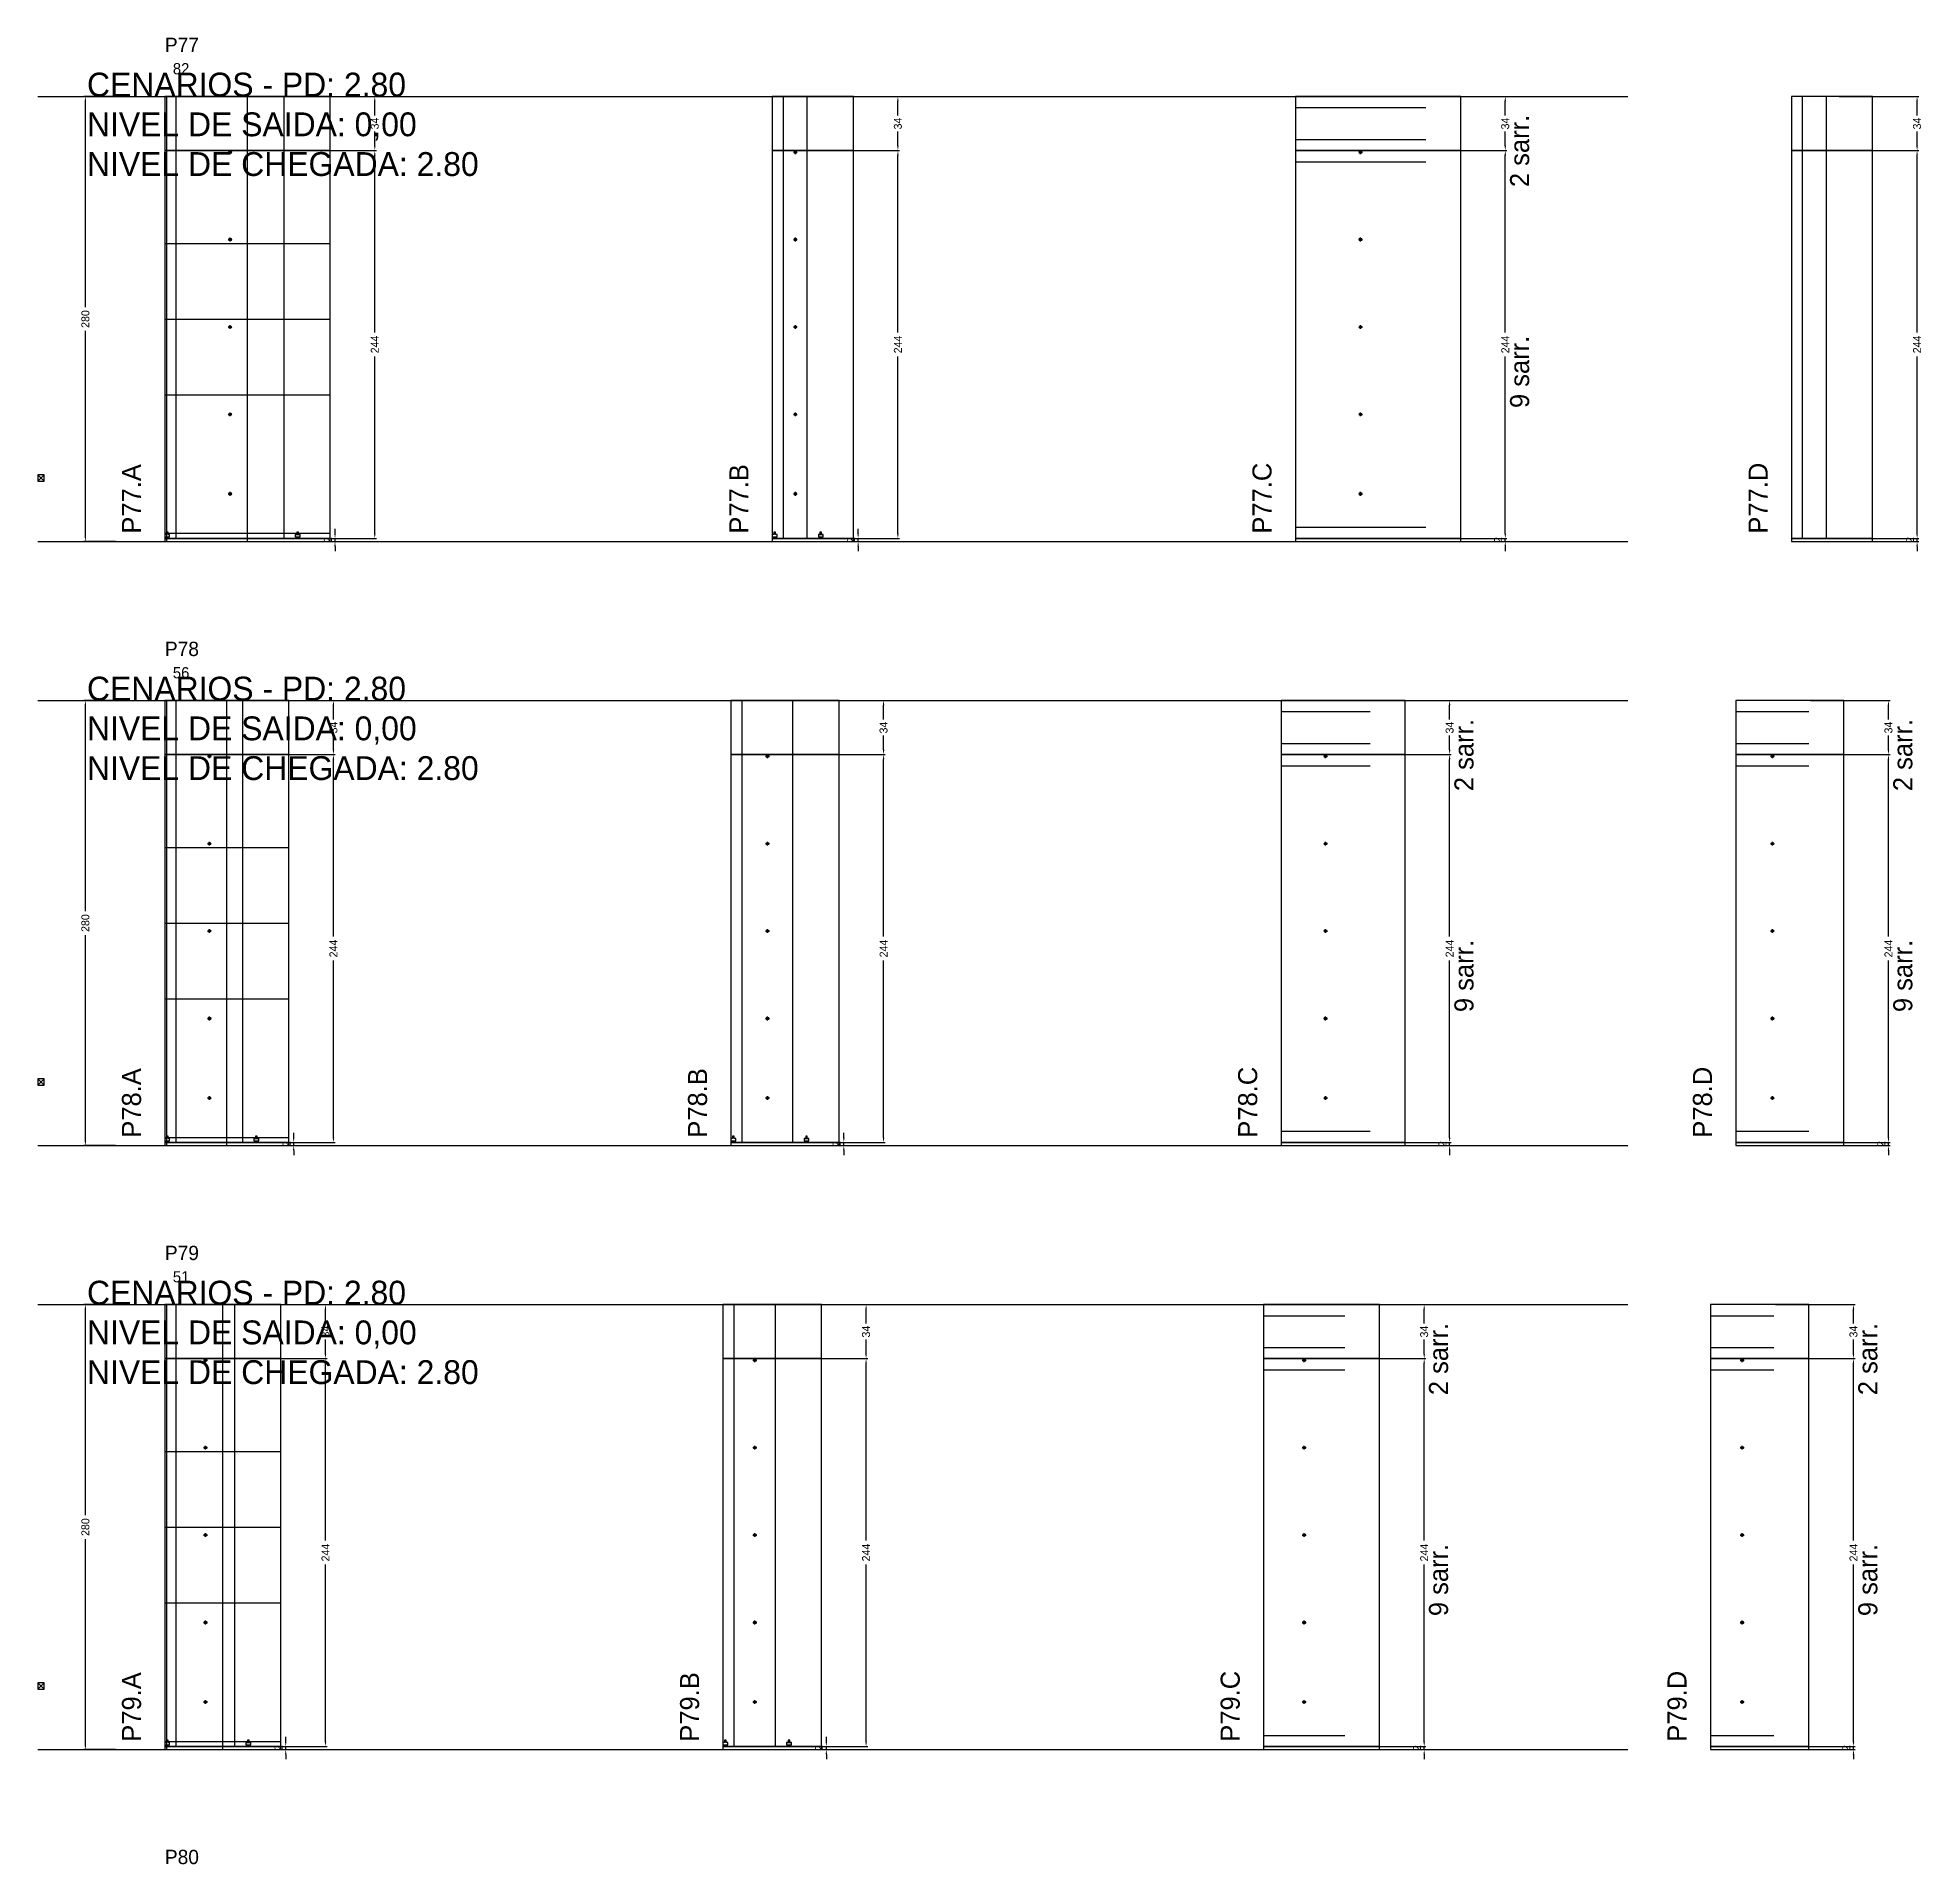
# Model space of a CAD drawing. Header units: centimetres. Extents: x -10500 to 4121, y -45226 to 295.
# Drawn here: x -7000 to -5815, y -13752 to -12603 of the extents above; entities that cross this region are included whole.
import ezdxf

# ---------------------------------------------------------------- set-up
doc = ezdxf.new("R2010")
doc.units = ezdxf.units.CM
doc.linetypes.add('DASHED', pattern=[2, -2])
for name, color, linetype in [('CHAPA', 140, 'Continuous'), ('COTA', 241, 'Continuous'), ('COTAS FURACAO', 16, 'Continuous'), ('Madeira', 30, 'Continuous'), ('MEIO_PONT', 160, 'Continuous'), ('NOMENCLATURA', 7, 'Continuous'), ('Nível', 160, 'Continuous'), ('Painéis', 200, 'Continuous'), ('Perfil Metálico', 150, 'Continuous'), ('SARR_2.2x7', 40, 'Continuous'), ('SARRAFO DE PRESSAO', 200, 'Continuous'), ('texto', 7, 'Continuous'), ('TEXTO_GERAL', 7, 'Continuous')]:
    doc.layers.add(name, color=color, linetype=linetype)
doc.dimstyles.new('PAINEL-NOVA', dxfattribs={"dimtxt": 5, "dimasz": 3, "dimexe": 1, "dimexo": 1, "dimgap": 1, "dimtad": 1, "dimcen": 2.5, "dimazin": 3, "dimtfac": 1, "dimtmove": 0, "dimatfit": 3})

# ---------------------------------------------------------------- blocks, each defined once
blk = doc.blocks.new('_CLOSEDFILLED')
at = {"color": 0, "linetype": 'BYBLOCK'}
blk.add_solid([(-1, 0.16), (0, 0), (-1, -0.16)], dxfattribs=at)
blk = doc.blocks.new('*D859')
for p, q in [((-6951, -12640), (-6971, -12640)), ((-6970, -12772.5), (-6970, -12643)), ((-6970, -12917), (-6970, -12787.5)), ((-6951, -12920), (-6971, -12920))]:
    blk.add_line(p, q)
at = {"layer": 'Defpoints'}
for p in [(-6950, -12640), (-6970, -12920), (-6950, -12920)]:
    blk.add_point(p, dxfattribs=at)
at = {"layer": 'COTA', "xscale": 3, "yscale": 3}
for p, rotation in [((-6970, -12640), 90), ((-6970, -12920), 270)]:
    blk.add_blockref('_CLOSEDFILLED', p, dxfattribs=dict(at, rotation=rotation))
at = {"layer": 'COTA', "insert": (-6970, -12780), "char_height": 5, "attachment_point": 5, "rotation": 90}
blk.add_mtext('280', dxfattribs=at)
blk = doc.blocks.new('MULDURA')
at = {"layer": 'Paineis'}
for p, q in [((0, 0), (4, 4)), ((4, 0), (0, 4))]:
    blk.add_line(p, q, dxfattribs=at)
blk.add_lwpolyline([(0, 0), (4, 0), (4, 4), (0, 4)], close=True, dxfattribs=at)
blk = doc.blocks.new('*D861')
for p, q in [((-6837, -12674), (-6787, -12674)), ((-6788, -12788.5), (-6788, -12677)), ((-6788, -12915), (-6788, -12803.5)), ((-6837, -12918), (-6787, -12918))]:
    blk.add_line(p, q)
at = {"layer": 'Defpoints'}
for p in [(-6838, -12674), (-6838, -12918), (-6788, -12918)]:
    blk.add_point(p, dxfattribs=at)
at = {"layer": 'COTA', "xscale": 3, "yscale": 3}
for p, rotation in [((-6788, -12674), 90), ((-6788, -12918), 270)]:
    blk.add_blockref('_CLOSEDFILLED', p, dxfattribs=dict(at, rotation=rotation))
at = {"layer": 'COTA', "insert": (-6788, -12796), "char_height": 5, "attachment_point": 5, "rotation": 90}
blk.add_mtext('244', dxfattribs=at)
blk = doc.blocks.new('*D862')
for p, q in [((-6837, -12640), (-6787, -12640)), ((-6788, -12652), (-6788, -12643)), ((-6788, -12671), (-6788, -12662)), ((-6837, -12674), (-6787, -12674))]:
    blk.add_line(p, q)
at = {"layer": 'Defpoints'}
for p in [(-6838, -12640), (-6838, -12674), (-6788, -12674)]:
    blk.add_point(p, dxfattribs=at)
at = {"layer": 'COTA', "xscale": 3, "yscale": 3}
for p, rotation in [((-6788, -12640), 90), ((-6788, -12674), 270)]:
    blk.add_blockref('_CLOSEDFILLED', p, dxfattribs=dict(at, rotation=rotation))
at = {"layer": 'COTA', "insert": (-6788, -12657), "char_height": 5, "attachment_point": 5, "rotation": 90}
blk.add_mtext('34', dxfattribs=at)
blk = doc.blocks.new('SLIPTEE')
at = {"layer": 'Paineis'}
blk.add_lwpolyline([(0, 0), (3, 0), (3, 1.5), (2, 1.5), (2, 3), (1, 3), (1, 1.5), (0, 1.5)], close=True, dxfattribs=at)
blk = doc.blocks.new('SLIPTDD')
at = {"layer": 'Paineis'}
blk.add_line((0, 1.5), (3, 1.5), dxfattribs=at)
blk.add_lwpolyline([(0, 0), (3, 0), (3, 1.5), (2, 1.5), (2, 3), (1, 3), (1, 1.5), (0, 1.5)], close=True, dxfattribs=at)
blk = doc.blocks.new('furacao')
at = {"layer": 'COTAS FURACAO'}
for p, q in [((-1.2, 0), (1.2, 0)), ((0, -1.2), (0, 1.2))]:
    blk.add_line(p, q, dxfattribs=at)
blk.add_circle((0, 0), 0.8, dxfattribs=at)
blk = doc.blocks.new('*D864')
for p, q in [((-6508, -12674), (-6458, -12674)), ((-6459, -12788.5), (-6459, -12677)), ((-6459, -12915), (-6459, -12803.5)), ((-6508, -12918), (-6458, -12918))]:
    blk.add_line(p, q)
at = {"layer": 'Defpoints'}
for p in [(-6509, -12674), (-6509, -12918), (-6459, -12918)]:
    blk.add_point(p, dxfattribs=at)
at = {"layer": 'COTA', "xscale": 3, "yscale": 3}
for p, rotation in [((-6459, -12674), 90), ((-6459, -12918), 270)]:
    blk.add_blockref('_CLOSEDFILLED', p, dxfattribs=dict(at, rotation=rotation))
at = {"layer": 'COTA', "insert": (-6459, -12796), "char_height": 5, "attachment_point": 5, "rotation": 90}
blk.add_mtext('244', dxfattribs=at)
blk = doc.blocks.new('*D865')
for p, q in [((-6508, -12640), (-6458, -12640)), ((-6459, -12652), (-6459, -12643)), ((-6459, -12671), (-6459, -12662)), ((-6508, -12674), (-6458, -12674))]:
    blk.add_line(p, q)
at = {"layer": 'Defpoints'}
for p in [(-6509, -12640), (-6509, -12674), (-6459, -12674)]:
    blk.add_point(p, dxfattribs=at)
at = {"layer": 'COTA', "xscale": 3, "yscale": 3}
for p, rotation in [((-6459, -12640), 90), ((-6459, -12674), 270)]:
    blk.add_blockref('_CLOSEDFILLED', p, dxfattribs=dict(at, rotation=rotation))
at = {"layer": 'COTA', "insert": (-6459, -12657), "char_height": 5, "attachment_point": 5, "rotation": 90}
blk.add_mtext('34', dxfattribs=at)
blk = doc.blocks.new('*D867')
for p, q in [((-6126, -12674), (-6076, -12674)), ((-6077, -12788.5), (-6077, -12677)), ((-6077, -12915), (-6077, -12803.5)), ((-6126, -12918), (-6076, -12918))]:
    blk.add_line(p, q)
at = {"layer": 'Defpoints'}
for p in [(-6127, -12674), (-6127, -12918), (-6077, -12918)]:
    blk.add_point(p, dxfattribs=at)
at = {"layer": 'COTA', "xscale": 3, "yscale": 3}
for p, rotation in [((-6077, -12674), 90), ((-6077, -12918), 270)]:
    blk.add_blockref('_CLOSEDFILLED', p, dxfattribs=dict(at, rotation=rotation))
at = {"layer": 'COTA', "insert": (-6077, -12796), "char_height": 5, "attachment_point": 5, "rotation": 90}
blk.add_mtext('244', dxfattribs=at)
blk = doc.blocks.new('*D868')
for p, q in [((-6126, -12640), (-6076, -12640)), ((-6077, -12652), (-6077, -12643)), ((-6077, -12671), (-6077, -12662)), ((-6126, -12674), (-6076, -12674))]:
    blk.add_line(p, q)
at = {"layer": 'Defpoints'}
for p in [(-6127, -12640), (-6127, -12674), (-6077, -12674)]:
    blk.add_point(p, dxfattribs=at)
at = {"layer": 'COTA', "xscale": 3, "yscale": 3}
for p, rotation in [((-6077, -12640), 90), ((-6077, -12674), 270)]:
    blk.add_blockref('_CLOSEDFILLED', p, dxfattribs=dict(at, rotation=rotation))
at = {"layer": 'COTA', "insert": (-6077, -12657), "char_height": 5, "attachment_point": 5, "rotation": 90}
blk.add_mtext('34', dxfattribs=at)
blk = doc.blocks.new('*D870')
for p, q in [((-5867, -12674), (-5817, -12674)), ((-5818, -12788.5), (-5818, -12677)), ((-5818, -12915), (-5818, -12803.5)), ((-5867, -12918), (-5817, -12918))]:
    blk.add_line(p, q)
at = {"layer": 'Defpoints'}
for p in [(-5868, -12674), (-5868, -12918), (-5818, -12918)]:
    blk.add_point(p, dxfattribs=at)
at = {"layer": 'COTA', "xscale": 3, "yscale": 3}
for p, rotation in [((-5818, -12674), 90), ((-5818, -12918), 270)]:
    blk.add_blockref('_CLOSEDFILLED', p, dxfattribs=dict(at, rotation=rotation))
at = {"layer": 'COTA', "insert": (-5818, -12796), "char_height": 5, "attachment_point": 5, "rotation": 90}
blk.add_mtext('244', dxfattribs=at)
blk = doc.blocks.new('*D871')
for p, q in [((-5867, -12640), (-5817, -12640)), ((-5818, -12652), (-5818, -12643)), ((-5818, -12671), (-5818, -12662)), ((-5867, -12674), (-5817, -12674))]:
    blk.add_line(p, q)
at = {"layer": 'Defpoints'}
for p in [(-5868, -12640), (-5868, -12674), (-5818, -12674)]:
    blk.add_point(p, dxfattribs=at)
at = {"layer": 'COTA', "xscale": 3, "yscale": 3}
for p, rotation in [((-5818, -12640), 90), ((-5818, -12674), 270)]:
    blk.add_blockref('_CLOSEDFILLED', p, dxfattribs=dict(at, rotation=rotation))
at = {"layer": 'COTA', "insert": (-5818, -12657), "char_height": 5, "attachment_point": 5, "rotation": 90}
blk.add_mtext('34', dxfattribs=at)
blk = doc.blocks.new('*D885')
for p, q in [((-6951, -13020), (-6971, -13020)), ((-6970, -13152.5), (-6970, -13023)), ((-6970, -13297), (-6970, -13167.5)), ((-6951, -13300), (-6971, -13300))]:
    blk.add_line(p, q)
at = {"layer": 'Defpoints'}
for p in [(-6950, -13020), (-6970, -13300), (-6950, -13300)]:
    blk.add_point(p, dxfattribs=at)
at = {"layer": 'COTA', "xscale": 3, "yscale": 3}
for p, rotation in [((-6970, -13020), 90), ((-6970, -13300), 270)]:
    blk.add_blockref('_CLOSEDFILLED', p, dxfattribs=dict(at, rotation=rotation))
at = {"layer": 'COTA', "insert": (-6970, -13160), "char_height": 5, "attachment_point": 5, "rotation": 90}
blk.add_mtext('280', dxfattribs=at)
blk = doc.blocks.new('*D887')
for p, q in [((-6863, -13054), (-6813, -13054)), ((-6814, -13168.5), (-6814, -13057)), ((-6814, -13295), (-6814, -13183.5)), ((-6863, -13298), (-6813, -13298))]:
    blk.add_line(p, q)
at = {"layer": 'Defpoints'}
for p in [(-6864, -13054), (-6864, -13298), (-6814, -13298)]:
    blk.add_point(p, dxfattribs=at)
at = {"layer": 'COTA', "xscale": 3, "yscale": 3}
for p, rotation in [((-6814, -13054), 90), ((-6814, -13298), 270)]:
    blk.add_blockref('_CLOSEDFILLED', p, dxfattribs=dict(at, rotation=rotation))
at = {"layer": 'COTA', "insert": (-6814, -13176), "char_height": 5, "attachment_point": 5, "rotation": 90}
blk.add_mtext('244', dxfattribs=at)
blk = doc.blocks.new('*D888')
for p, q in [((-6863, -13020), (-6813, -13020)), ((-6814, -13032), (-6814, -13023)), ((-6814, -13051), (-6814, -13042)), ((-6863, -13054), (-6813, -13054))]:
    blk.add_line(p, q)
at = {"layer": 'Defpoints'}
for p in [(-6864, -13020), (-6864, -13054), (-6814, -13054)]:
    blk.add_point(p, dxfattribs=at)
at = {"layer": 'COTA', "xscale": 3, "yscale": 3}
for p, rotation in [((-6814, -13020), 90), ((-6814, -13054), 270)]:
    blk.add_blockref('_CLOSEDFILLED', p, dxfattribs=dict(at, rotation=rotation))
at = {"layer": 'COTA', "insert": (-6814, -13037), "char_height": 5, "attachment_point": 5, "rotation": 90}
blk.add_mtext('34', dxfattribs=at)
blk = doc.blocks.new('*D890')
for p, q in [((-6517, -13054), (-6467, -13054)), ((-6468, -13168.5), (-6468, -13057)), ((-6468, -13295), (-6468, -13183.5)), ((-6517, -13298), (-6467, -13298))]:
    blk.add_line(p, q)
at = {"layer": 'Defpoints'}
for p in [(-6518, -13054), (-6518, -13298), (-6468, -13298)]:
    blk.add_point(p, dxfattribs=at)
at = {"layer": 'COTA', "xscale": 3, "yscale": 3}
for p, rotation in [((-6468, -13054), 90), ((-6468, -13298), 270)]:
    blk.add_blockref('_CLOSEDFILLED', p, dxfattribs=dict(at, rotation=rotation))
at = {"layer": 'COTA', "insert": (-6468, -13176), "char_height": 5, "attachment_point": 5, "rotation": 90}
blk.add_mtext('244', dxfattribs=at)
blk = doc.blocks.new('*D891')
for p, q in [((-6517, -13020), (-6467, -13020)), ((-6468, -13032), (-6468, -13023)), ((-6468, -13051), (-6468, -13042)), ((-6517, -13054), (-6467, -13054))]:
    blk.add_line(p, q)
at = {"layer": 'Defpoints'}
for p in [(-6518, -13020), (-6518, -13054), (-6468, -13054)]:
    blk.add_point(p, dxfattribs=at)
at = {"layer": 'COTA', "xscale": 3, "yscale": 3}
for p, rotation in [((-6468, -13020), 90), ((-6468, -13054), 270)]:
    blk.add_blockref('_CLOSEDFILLED', p, dxfattribs=dict(at, rotation=rotation))
at = {"layer": 'COTA', "insert": (-6468, -13037), "char_height": 5, "attachment_point": 5, "rotation": 90}
blk.add_mtext('34', dxfattribs=at)
blk = doc.blocks.new('*D893')
for p, q in [((-6161, -13054), (-6111, -13054)), ((-6112, -13168.5), (-6112, -13057)), ((-6112, -13295), (-6112, -13183.5)), ((-6161, -13298), (-6111, -13298))]:
    blk.add_line(p, q)
at = {"layer": 'Defpoints'}
for p in [(-6162, -13054), (-6162, -13298), (-6112, -13298)]:
    blk.add_point(p, dxfattribs=at)
at = {"layer": 'COTA', "xscale": 3, "yscale": 3}
for p, rotation in [((-6112, -13054), 90), ((-6112, -13298), 270)]:
    blk.add_blockref('_CLOSEDFILLED', p, dxfattribs=dict(at, rotation=rotation))
at = {"layer": 'COTA', "insert": (-6112, -13176), "char_height": 5, "attachment_point": 5, "rotation": 90}
blk.add_mtext('244', dxfattribs=at)
blk = doc.blocks.new('*D894')
for p, q in [((-6161, -13020), (-6111, -13020)), ((-6112, -13032), (-6112, -13023)), ((-6112, -13051), (-6112, -13042)), ((-6161, -13054), (-6111, -13054))]:
    blk.add_line(p, q)
at = {"layer": 'Defpoints'}
for p in [(-6162, -13020), (-6162, -13054), (-6112, -13054)]:
    blk.add_point(p, dxfattribs=at)
at = {"layer": 'COTA', "xscale": 3, "yscale": 3}
for p, rotation in [((-6112, -13020), 90), ((-6112, -13054), 270)]:
    blk.add_blockref('_CLOSEDFILLED', p, dxfattribs=dict(at, rotation=rotation))
at = {"layer": 'COTA', "insert": (-6112, -13037), "char_height": 5, "attachment_point": 5, "rotation": 90}
blk.add_mtext('34', dxfattribs=at)
blk = doc.blocks.new('*D896')
for p, q in [((-5885, -13054), (-5835, -13054)), ((-5836, -13168.5), (-5836, -13057)), ((-5836, -13295), (-5836, -13183.5)), ((-5885, -13298), (-5835, -13298))]:
    blk.add_line(p, q)
at = {"layer": 'Defpoints'}
for p in [(-5886, -13054), (-5886, -13298), (-5836, -13298)]:
    blk.add_point(p, dxfattribs=at)
at = {"layer": 'COTA', "xscale": 3, "yscale": 3}
for p, rotation in [((-5836, -13054), 90), ((-5836, -13298), 270)]:
    blk.add_blockref('_CLOSEDFILLED', p, dxfattribs=dict(at, rotation=rotation))
at = {"layer": 'COTA', "insert": (-5836, -13176), "char_height": 5, "attachment_point": 5, "rotation": 90}
blk.add_mtext('244', dxfattribs=at)
blk = doc.blocks.new('*D897')
for p, q in [((-5885, -13020), (-5835, -13020)), ((-5836, -13032), (-5836, -13023)), ((-5836, -13051), (-5836, -13042)), ((-5885, -13054), (-5835, -13054))]:
    blk.add_line(p, q)
at = {"layer": 'Defpoints'}
for p in [(-5886, -13020), (-5886, -13054), (-5836, -13054)]:
    blk.add_point(p, dxfattribs=at)
at = {"layer": 'COTA', "xscale": 3, "yscale": 3}
for p, rotation in [((-5836, -13020), 90), ((-5836, -13054), 270)]:
    blk.add_blockref('_CLOSEDFILLED', p, dxfattribs=dict(at, rotation=rotation))
at = {"layer": 'COTA', "insert": (-5836, -13037), "char_height": 5, "attachment_point": 5, "rotation": 90}
blk.add_mtext('34', dxfattribs=at)
blk = doc.blocks.new('*D911')
for p, q in [((-6951, -13400), (-6971, -13400)), ((-6970, -13532.5), (-6970, -13403)), ((-6970, -13677), (-6970, -13547.5)), ((-6951, -13680), (-6971, -13680))]:
    blk.add_line(p, q)
at = {"layer": 'Defpoints'}
for p in [(-6950, -13400), (-6970, -13680), (-6950, -13680)]:
    blk.add_point(p, dxfattribs=at)
at = {"layer": 'COTA', "xscale": 3, "yscale": 3}
for p, rotation in [((-6970, -13400), 90), ((-6970, -13680), 270)]:
    blk.add_blockref('_CLOSEDFILLED', p, dxfattribs=dict(at, rotation=rotation))
at = {"layer": 'COTA', "insert": (-6970, -13540), "char_height": 5, "attachment_point": 5, "rotation": 90}
blk.add_mtext('280', dxfattribs=at)
blk = doc.blocks.new('*D913')
for p, q in [((-6868, -13434), (-6818, -13434)), ((-6819, -13548.5), (-6819, -13437)), ((-6819, -13675), (-6819, -13563.5)), ((-6868, -13678), (-6818, -13678))]:
    blk.add_line(p, q)
at = {"layer": 'Defpoints'}
for p in [(-6869, -13434), (-6869, -13678), (-6819, -13678)]:
    blk.add_point(p, dxfattribs=at)
at = {"layer": 'COTA', "xscale": 3, "yscale": 3}
for p, rotation in [((-6819, -13434), 90), ((-6819, -13678), 270)]:
    blk.add_blockref('_CLOSEDFILLED', p, dxfattribs=dict(at, rotation=rotation))
at = {"layer": 'COTA', "insert": (-6819, -13556), "char_height": 5, "attachment_point": 5, "rotation": 90}
blk.add_mtext('244', dxfattribs=at)
blk = doc.blocks.new('*D914')
for p, q in [((-6868, -13400), (-6818, -13400)), ((-6819, -13412), (-6819, -13403)), ((-6819, -13431), (-6819, -13422)), ((-6868, -13434), (-6818, -13434))]:
    blk.add_line(p, q)
at = {"layer": 'Defpoints'}
for p in [(-6869, -13400), (-6869, -13434), (-6819, -13434)]:
    blk.add_point(p, dxfattribs=at)
at = {"layer": 'COTA', "xscale": 3, "yscale": 3}
for p, rotation in [((-6819, -13400), 90), ((-6819, -13434), 270)]:
    blk.add_blockref('_CLOSEDFILLED', p, dxfattribs=dict(at, rotation=rotation))
at = {"layer": 'COTA', "insert": (-6819, -13417), "char_height": 5, "attachment_point": 5, "rotation": 90}
blk.add_mtext('34', dxfattribs=at)
blk = doc.blocks.new('*D916')
for p, q in [((-6528, -13434), (-6478, -13434)), ((-6479, -13548.5), (-6479, -13437)), ((-6479, -13675), (-6479, -13563.5)), ((-6528, -13678), (-6478, -13678))]:
    blk.add_line(p, q)
at = {"layer": 'Defpoints'}
for p in [(-6529, -13434), (-6529, -13678), (-6479, -13678)]:
    blk.add_point(p, dxfattribs=at)
at = {"layer": 'COTA', "xscale": 3, "yscale": 3}
for p, rotation in [((-6479, -13434), 90), ((-6479, -13678), 270)]:
    blk.add_blockref('_CLOSEDFILLED', p, dxfattribs=dict(at, rotation=rotation))
at = {"layer": 'COTA', "insert": (-6479, -13556), "char_height": 5, "attachment_point": 5, "rotation": 90}
blk.add_mtext('244', dxfattribs=at)
blk = doc.blocks.new('*D917')
for p, q in [((-6528, -13400), (-6478, -13400)), ((-6479, -13412), (-6479, -13403)), ((-6479, -13431), (-6479, -13422)), ((-6528, -13434), (-6478, -13434))]:
    blk.add_line(p, q)
at = {"layer": 'Defpoints'}
for p in [(-6529, -13400), (-6529, -13434), (-6479, -13434)]:
    blk.add_point(p, dxfattribs=at)
at = {"layer": 'COTA', "xscale": 3, "yscale": 3}
for p, rotation in [((-6479, -13400), 90), ((-6479, -13434), 270)]:
    blk.add_blockref('_CLOSEDFILLED', p, dxfattribs=dict(at, rotation=rotation))
at = {"layer": 'COTA', "insert": (-6479, -13417), "char_height": 5, "attachment_point": 5, "rotation": 90}
blk.add_mtext('34', dxfattribs=at)
blk = doc.blocks.new('*D919')
for p, q in [((-6177, -13434), (-6127, -13434)), ((-6128, -13548.5), (-6128, -13437)), ((-6128, -13675), (-6128, -13563.5)), ((-6177, -13678), (-6127, -13678))]:
    blk.add_line(p, q)
at = {"layer": 'Defpoints'}
for p in [(-6178, -13434), (-6178, -13678), (-6128, -13678)]:
    blk.add_point(p, dxfattribs=at)
at = {"layer": 'COTA', "xscale": 3, "yscale": 3}
for p, rotation in [((-6128, -13434), 90), ((-6128, -13678), 270)]:
    blk.add_blockref('_CLOSEDFILLED', p, dxfattribs=dict(at, rotation=rotation))
at = {"layer": 'COTA', "insert": (-6128, -13556), "char_height": 5, "attachment_point": 5, "rotation": 90}
blk.add_mtext('244', dxfattribs=at)
blk = doc.blocks.new('*D920')
for p, q in [((-6177, -13400), (-6127, -13400)), ((-6128, -13412), (-6128, -13403)), ((-6128, -13431), (-6128, -13422)), ((-6177, -13434), (-6127, -13434))]:
    blk.add_line(p, q)
at = {"layer": 'Defpoints'}
for p in [(-6178, -13400), (-6178, -13434), (-6128, -13434)]:
    blk.add_point(p, dxfattribs=at)
at = {"layer": 'COTA', "xscale": 3, "yscale": 3}
for p, rotation in [((-6128, -13400), 90), ((-6128, -13434), 270)]:
    blk.add_blockref('_CLOSEDFILLED', p, dxfattribs=dict(at, rotation=rotation))
at = {"layer": 'COTA', "insert": (-6128, -13417), "char_height": 5, "attachment_point": 5, "rotation": 90}
blk.add_mtext('34', dxfattribs=at)
blk = doc.blocks.new('*D922')
for p, q in [((-5907, -13434), (-5857, -13434)), ((-5858, -13548.5), (-5858, -13437)), ((-5858, -13675), (-5858, -13563.5)), ((-5907, -13678), (-5857, -13678))]:
    blk.add_line(p, q)
at = {"layer": 'Defpoints'}
for p in [(-5908, -13434), (-5908, -13678), (-5858, -13678)]:
    blk.add_point(p, dxfattribs=at)
at = {"layer": 'COTA', "xscale": 3, "yscale": 3}
for p, rotation in [((-5858, -13434), 90), ((-5858, -13678), 270)]:
    blk.add_blockref('_CLOSEDFILLED', p, dxfattribs=dict(at, rotation=rotation))
at = {"layer": 'COTA', "insert": (-5858, -13556), "char_height": 5, "attachment_point": 5, "rotation": 90}
blk.add_mtext('244', dxfattribs=at)
blk = doc.blocks.new('*D923')
for p, q in [((-5907, -13400), (-5857, -13400)), ((-5858, -13412), (-5858, -13403)), ((-5858, -13431), (-5858, -13422)), ((-5907, -13434), (-5857, -13434))]:
    blk.add_line(p, q)
at = {"layer": 'Defpoints'}
for p in [(-5908, -13400), (-5908, -13434), (-5858, -13434)]:
    blk.add_point(p, dxfattribs=at)
at = {"layer": 'COTA', "xscale": 3, "yscale": 3}
for p, rotation in [((-5858, -13400), 90), ((-5858, -13434), 270)]:
    blk.add_blockref('_CLOSEDFILLED', p, dxfattribs=dict(at, rotation=rotation))
at = {"layer": 'COTA', "insert": (-5858, -13417), "char_height": 5, "attachment_point": 5, "rotation": 90}
blk.add_mtext('34', dxfattribs=at)

msp = doc.modelspace()

# ---------------------------------------------------------------- linework, layer by layer
at = {"layer": 'CHAPA'}
for points in [[(-6920, -12920), (-6918.8, -12920), (-6918.8, -12640), (-6920, -12640)], [(-6920, -13300), (-6918.8, -13300), (-6918.8, -13020), (-6920, -13020)], [(-6920, -13680), (-6918.8, -13680), (-6918.8, -13400), (-6920, -13400)]]:
    msp.add_lwpolyline(points, close=True, dxfattribs=at)
at = {"layer": 'Madeira'}
for points in [[(-6920, -12732.4), (-6816, -12732.4)], [(-6920, -12827.6), (-6816, -12827.6)], [(-6920, -13112.4), (-6842, -13112.4)], [(-6920, -13207.6), (-6842, -13207.6)], [(-6920, -13492.4), (-6847, -13492.4)], [(-6920, -13587.6), (-6847, -13587.6)]]:
    msp.add_lwpolyline(points, dxfattribs=at)
at = {"layer": 'MEIO_PONT'}
for points in [[(-6920, -12780), (-6816, -12780)], [(-6920, -13160), (-6842, -13160)], [(-6920, -13540), (-6847, -13540)]]:
    msp.add_lwpolyline(points, dxfattribs=at)
at = {"layer": 'Nível', "linetype": 'DASHED'}
for points in [[(-7000, -12640), (-6000, -12640)], [(-7000, -12920), (-6000, -12920)], [(-7000, -13020), (-6000, -13020)], [(-7000, -13300), (-6000, -13300)], [(-7000, -13400), (-6000, -13400)], [(-7000, -13680), (-6000, -13680)]]:
    msp.add_lwpolyline(points, dxfattribs=at)
at = {"layer": 'Painéis'}
for points in [[(-6920, -12674), (-6816, -12674), (-6816, -12640), (-6920, -12640)], [(-6920, -12920), (-6816, -12920), (-6816, -12640), (-6920, -12640)], [(-6538, -12674), (-6487, -12674), (-6487, -12640), (-6538, -12640)], [(-6209, -12674), (-6105, -12674), (-6105, -12640), (-6209, -12640)], [(-5897, -12674), (-5846, -12674), (-5846, -12640), (-5897, -12640)], [(-6920, -12918), (-6816, -12918), (-6816, -12674), (-6920, -12674)], [(-6538, -12918), (-6487, -12918), (-6487, -12674), (-6538, -12674)], [(-6209, -12918), (-6105, -12918), (-6105, -12674), (-6209, -12674)], [(-5897, -12918), (-5846, -12918), (-5846, -12674), (-5897, -12674)], [(-6920, -12920), (-6816, -12920), (-6816, -12918), (-6920, -12918)], [(-6538, -12920), (-6487, -12920), (-6487, -12918), (-6538, -12918)], [(-6209, -12920), (-6105, -12920), (-6105, -12918), (-6209, -12918)], [(-5897, -12920), (-5846, -12920), (-5846, -12918), (-5897, -12918)], [(-6920, -13054), (-6842, -13054), (-6842, -13020), (-6920, -13020)], [(-6920, -13300), (-6842, -13300), (-6842, -13020), (-6920, -13020)], [(-6564, -13054), (-6496, -13054), (-6496, -13020), (-6564, -13020)], [(-6218, -13054), (-6140, -13054), (-6140, -13020), (-6218, -13020)], [(-5932, -13054), (-5864, -13054), (-5864, -13020), (-5932, -13020)], [(-6920, -13298), (-6842, -13298), (-6842, -13054), (-6920, -13054)], [(-6564, -13298), (-6496, -13298), (-6496, -13054), (-6564, -13054)], [(-6218, -13298), (-6140, -13298), (-6140, -13054), (-6218, -13054)], [(-5932, -13298), (-5864, -13298), (-5864, -13054), (-5932, -13054)], [(-6920, -13300), (-6842, -13300), (-6842, -13298), (-6920, -13298)], [(-6564, -13300), (-6496, -13300), (-6496, -13298), (-6564, -13298)], [(-6218, -13300), (-6140, -13300), (-6140, -13298), (-6218, -13298)], [(-5932, -13300), (-5864, -13300), (-5864, -13298), (-5932, -13298)], [(-6920, -13434), (-6847, -13434), (-6847, -13400), (-6920, -13400)], [(-6920, -13680), (-6847, -13680), (-6847, -13400), (-6920, -13400)], [(-6569, -13434), (-6507, -13434), (-6507, -13400), (-6569, -13400)], [(-6229, -13434), (-6156, -13434), (-6156, -13400), (-6229, -13400)], [(-5948, -13434), (-5886, -13434), (-5886, -13400), (-5948, -13400)], [(-6920, -13678), (-6847, -13678), (-6847, -13434), (-6920, -13434)], [(-6569, -13678), (-6507, -13678), (-6507, -13434), (-6569, -13434)], [(-6229, -13678), (-6156, -13678), (-6156, -13434), (-6229, -13434)], [(-5948, -13678), (-5886, -13678), (-5886, -13434), (-5948, -13434)], [(-6920, -13680), (-6847, -13680), (-6847, -13678), (-6920, -13678)], [(-6569, -13680), (-6507, -13680), (-6507, -13678), (-6569, -13678)], [(-6229, -13680), (-6156, -13680), (-6156, -13678), (-6229, -13678)], [(-5948, -13680), (-5886, -13680), (-5886, -13678), (-5948, -13678)]]:
    msp.add_lwpolyline(points, close=True, dxfattribs=at)
at = {"layer": 'Perfil Metálico'}
for p, q in [((-6868, -12920), (-6868, -12640)), ((-6881, -13300), (-6881, -13020)), ((-6883.5, -13680), (-6883.5, -13400))]:
    msp.add_line(p, q, dxfattribs=at)
at = {"layer": 'SARR_2.2x7'}
for points in [[(-6913, -12674), (-6913, -12640)], [(-6845, -12674), (-6845, -12640)], [(-6531, -12674), (-6531, -12640)], [(-6516, -12674), (-6516, -12640)], [(-5890, -12674), (-5890, -12640)], [(-5875, -12674), (-5875, -12640)], [(-6209, -12647), (-6127, -12647)], [(-6209, -12667), (-6127, -12667)], [(-6209, -12681), (-6127, -12681)], [(-6209, -12911), (-6127, -12911)], [(-6913, -13054), (-6913, -13020)], [(-6871, -13054), (-6871, -13020)], [(-6557, -13054), (-6557, -13020)], [(-6525, -13054), (-6525, -13020)], [(-6218, -13027), (-6162, -13027)], [(-5932, -13027), (-5886, -13027)], [(-6218, -13047), (-6162, -13047)], [(-5932, -13047), (-5886, -13047)], [(-6218, -13061), (-6162, -13061)], [(-5932, -13061), (-5886, -13061)], [(-6218, -13291), (-6162, -13291)], [(-5932, -13291), (-5886, -13291)], [(-6913, -13434), (-6913, -13400)], [(-6876, -13434), (-6876, -13400)], [(-6562, -13434), (-6562, -13400)], [(-6536, -13434), (-6536, -13400)], [(-6229, -13407), (-6178, -13407)], [(-5948, -13407), (-5908, -13407)], [(-6229, -13427), (-6178, -13427)], [(-5948, -13427), (-5908, -13427)], [(-6229, -13441), (-6178, -13441)], [(-5948, -13441), (-5908, -13441)], [(-6229, -13671), (-6178, -13671)], [(-5948, -13671), (-5908, -13671)]]:
    msp.add_lwpolyline(points, dxfattribs=at)
at = {"layer": 'SARR_2.2x7', "linetype": 'DASHED'}
for points in [[(-6913, -12918), (-6913, -12674)], [(-6845, -12918), (-6845, -12674)], [(-6531, -12918), (-6531, -12674)], [(-6516, -12918), (-6516, -12674)], [(-5890, -12918), (-5890, -12674)], [(-5875, -12918), (-5875, -12674)], [(-6913, -13298), (-6913, -13054)], [(-6871, -13298), (-6871, -13054)], [(-6557, -13298), (-6557, -13054)], [(-6525, -13298), (-6525, -13054)], [(-6913, -13678), (-6913, -13434)], [(-6876, -13678), (-6876, -13434)], [(-6562, -13678), (-6562, -13434)], [(-6536, -13678), (-6536, -13434)]]:
    msp.add_lwpolyline(points, dxfattribs=at)
at = {"layer": 'SARRAFO DE PRESSAO'}
for points in [[(-6920, -12920), (-6816, -12920), (-6816, -12915), (-6920, -12915)], [(-6920, -13300), (-6842, -13300), (-6842, -13295), (-6920, -13295)], [(-6920, -13680), (-6847, -13680), (-6847, -13675), (-6920, -13675)]]:
    msp.add_lwpolyline(points, close=True, dxfattribs=at)

# ---------------------------------------------------------------- block references
at = {"layer": 'COTA'}
for name, p in [('furacao', (-6879, -12675)), ('furacao', (-6523.5, -12675)), ('furacao', (-6168, -12675)), ('furacao', (-6879, -12730)), ('furacao', (-6523.5, -12730)), ('furacao', (-6168, -12730)), ('furacao', (-6879, -12785)), ('furacao', (-6523.5, -12785)), ('furacao', (-6168, -12785)), ('furacao', (-6879, -12840)), ('furacao', (-6523.5, -12840)), ('furacao', (-6168, -12840)), ('MULDURA', (-7000, -12882)), ('furacao', (-6879, -12890)), ('furacao', (-6523.5, -12890)), ('furacao', (-6168, -12890)), ('SLIPTEE', (-6920, -12917)), ('SLIPTDD', (-6838, -12917)), ('SLIPTEE', (-6538, -12917)), ('SLIPTDD', (-6509, -12917)), ('furacao', (-6892, -13055)), ('furacao', (-6541, -13055)), ('furacao', (-6190, -13055)), ('furacao', (-5909, -13055)), ('furacao', (-6892, -13110)), ('furacao', (-6541, -13110)), ('furacao', (-6190, -13110)), ('furacao', (-5909, -13110)), ('furacao', (-6892, -13165)), ('furacao', (-6541, -13165)), ('furacao', (-6190, -13165)), ('furacao', (-5909, -13165)), ('furacao', (-6892, -13220)), ('furacao', (-6541, -13220)), ('furacao', (-6190, -13220)), ('furacao', (-5909, -13220)), ('MULDURA', (-7000, -13262)), ('furacao', (-6892, -13270)), ('furacao', (-6541, -13270)), ('furacao', (-6190, -13270)), ('furacao', (-5909, -13270)), ('SLIPTEE', (-6920, -13297)), ('SLIPTDD', (-6864, -13297)), ('SLIPTEE', (-6564, -13297)), ('SLIPTDD', (-6518, -13297)), ('furacao', (-6894.5, -13435)), ('furacao', (-6549, -13435)), ('furacao', (-6203.5, -13435)), ('furacao', (-5928, -13435)), ('furacao', (-6894.5, -13490)), ('furacao', (-6549, -13490)), ('furacao', (-6203.5, -13490)), ('furacao', (-5928, -13490)), ('furacao', (-6894.5, -13545)), ('furacao', (-6549, -13545)), ('furacao', (-6203.5, -13545)), ('furacao', (-5928, -13545)), ('furacao', (-6894.5, -13600)), ('furacao', (-6549, -13600)), ('furacao', (-6203.5, -13600)), ('furacao', (-5928, -13600)), ('MULDURA', (-7000, -13642)), ('furacao', (-6894.5, -13650)), ('furacao', (-6549, -13650)), ('furacao', (-6203.5, -13650)), ('furacao', (-5928, -13650)), ('SLIPTEE', (-6920, -13677)), ('SLIPTDD', (-6869, -13677)), ('SLIPTEE', (-6569, -13677)), ('SLIPTDD', (-6529, -13677))]:
    msp.add_blockref(name, p, dxfattribs=at)

# ---------------------------------------------------------------- texts
at = {"layer": 'NOMENCLATURA'}
for s, p in [('CENARIOS - PD: 2.80', (-6969, -12640)), ('NIVEL DE SAIDA: 0,00', (-6969, -12665)), ('NIVEL DE CHEGADA: 2.80', (-6969, -12690)), ('CENARIOS - PD: 2.80', (-6969, -13020)), ('NIVEL DE SAIDA: 0,00', (-6969, -13045)), ('NIVEL DE CHEGADA: 2.80', (-6969, -13070)), ('CENARIOS - PD: 2.80', (-6969, -13400)), ('NIVEL DE SAIDA: 0,00', (-6969, -13425)), ('NIVEL DE CHEGADA: 2.80', (-6969, -13450))]:
    msp.add_text(s, height=15, dxfattribs=at).set_placement(p)
for s, p in [('2 sarr.', (-6062, -12697)), ('9 sarr.', (-6062, -12836)), ('P77.A', (-6935, -12915)), ('P77.B', (-6553, -12915)), ('P77.C', (-6224, -12915)), ('P77.D', (-5912, -12915)), ('2 sarr.', (-6097, -13077)), ('2 sarr.', (-5821, -13077)), ('9 sarr.', (-6097, -13216)), ('9 sarr.', (-5821, -13216)), ('P78.A', (-6935, -13295)), ('P78.C', (-6233, -13295)), ('P78.D', (-5947, -13295)), ('P78.B', (-6579, -13295)), ('2 sarr.', (-6113, -13457)), ('2 sarr.', (-5843, -13457)), ('9 sarr.', (-6113, -13596)), ('9 sarr.', (-5843, -13596)), ('P79.A', (-6935, -13675)), ('P79.B', (-6584, -13675)), ('P79.C', (-6244, -13675)), ('P79.D', (-5963, -13675))]:
    msp.add_text(s, height=12, rotation=90, dxfattribs=at).set_placement(p)
at = {"layer": 'texto'}
for s, p in [('82', (-6915, -12626)), ('56', (-6915, -13006)), ('51', (-6915, -13386))]:
    msp.add_text(s, height=7, dxfattribs=at).set_placement(p)
at = {"layer": 'TEXTO_GERAL'}
for s, p in [('P77', (-6920, -12612)), ('P78', (-6920, -12992)), ('P79', (-6920, -13372)), ('P80', (-6920, -13752))]:
    msp.add_text(s, height=9, dxfattribs=at).set_placement(p)

# ---------------------------------------------------------------- dimensions: what is measured, and where the dimension line sits
at = {"layer": 'COTA'}
for base, p1, p2, picture, middle in [((-6970, -12920), (-6950, -12920), (-6950, -12640), '*D859', (-6970, -12780)), ((-6788, -12674), (-6838, -12674), (-6838, -12640), '*D862', (-6788, -12657)), ((-6459, -12674), (-6509, -12674), (-6509, -12640), '*D865', (-6459, -12657)), ((-6077, -12674), (-6127, -12674), (-6127, -12640), '*D868', (-6077, -12657)), ((-5818, -12674), (-5868, -12674), (-5868, -12640), '*D871', (-5818, -12657)), ((-6788, -12918), (-6838, -12918), (-6838, -12674), '*D861', (-6788, -12796)), ((-6459, -12918), (-6509, -12918), (-6509, -12674), '*D864', (-6459, -12796)), ((-6077, -12918), (-6127, -12918), (-6127, -12674), '*D867', (-6077, -12796)), ((-5818, -12918), (-5868, -12918), (-5868, -12674), '*D870', (-5818, -12796)), ((-6970, -13300), (-6950, -13300), (-6950, -13020), '*D885', (-6970, -13160)), ((-6814, -13054), (-6864, -13054), (-6864, -13020), '*D888', (-6814, -13037)), ((-6468, -13054), (-6518, -13054), (-6518, -13020), '*D891', (-6468, -13037)), ((-6112, -13054), (-6162, -13054), (-6162, -13020), '*D894', (-6112, -13037)), ((-5836, -13054), (-5886, -13054), (-5886, -13020), '*D897', (-5836, -13037)), ((-6814, -13298), (-6864, -13298), (-6864, -13054), '*D887', (-6814, -13176)), ((-6468, -13298), (-6518, -13298), (-6518, -13054), '*D890', (-6468, -13176)), ((-6112, -13298), (-6162, -13298), (-6162, -13054), '*D893', (-6112, -13176)), ((-5836, -13298), (-5886, -13298), (-5886, -13054), '*D896', (-5836, -13176)), ((-6970, -13680), (-6950, -13680), (-6950, -13400), '*D911', (-6970, -13540)), ((-6819, -13434), (-6869, -13434), (-6869, -13400), '*D914', (-6819, -13417)), ((-6479, -13434), (-6529, -13434), (-6529, -13400), '*D917', (-6479, -13417)), ((-6128, -13434), (-6178, -13434), (-6178, -13400), '*D920', (-6128, -13417)), ((-5858, -13434), (-5908, -13434), (-5908, -13400), '*D923', (-5858, -13417)), ((-6819, -13678), (-6869, -13678), (-6869, -13434), '*D913', (-6819, -13556)), ((-6479, -13678), (-6529, -13678), (-6529, -13434), '*D916', (-6479, -13556)), ((-6128, -13678), (-6178, -13678), (-6178, -13434), '*D919', (-6128, -13556)), ((-5858, -13678), (-5908, -13678), (-5908, -13434), '*D922', (-5858, -13556))]:
    dim = msp.add_linear_dim(base=base, p1=p1, p2=p2, angle=90, dimstyle='PAINEL-NOVA', dxfattribs=at)
    dim.commit()
    dim.dimension.update_dxf_attribs({"geometry": picture, "text_midpoint": middle})
for base, p1, p2 in [((-6813, -12920), (-6838, -12920), (-6838, -12918)), ((-6484, -12920), (-6509, -12920), (-6509, -12918)), ((-6077, -12920), (-6127, -12920), (-6127, -12918)), ((-5818, -12920), (-5868, -12920), (-5868, -12918)), ((-6839, -13300), (-6864, -13300), (-6864, -13298)), ((-6493, -13300), (-6518, -13300), (-6518, -13298)), ((-6112, -13300), (-6162, -13300), (-6162, -13298)), ((-5836, -13300), (-5886, -13300), (-5886, -13298)), ((-6844, -13680), (-6869, -13680), (-6869, -13678)), ((-6504, -13680), (-6529, -13680), (-6529, -13678)), ((-6128, -13680), (-6178, -13680), (-6178, -13678)), ((-5858, -13680), (-5908, -13680), (-5908, -13678))]:
    msp.add_linear_dim(base=base, p1=p1, p2=p2, angle=90, dimstyle='PAINEL-NOVA', dxfattribs=at).render()

doc.saveas('drawing.dxf')
